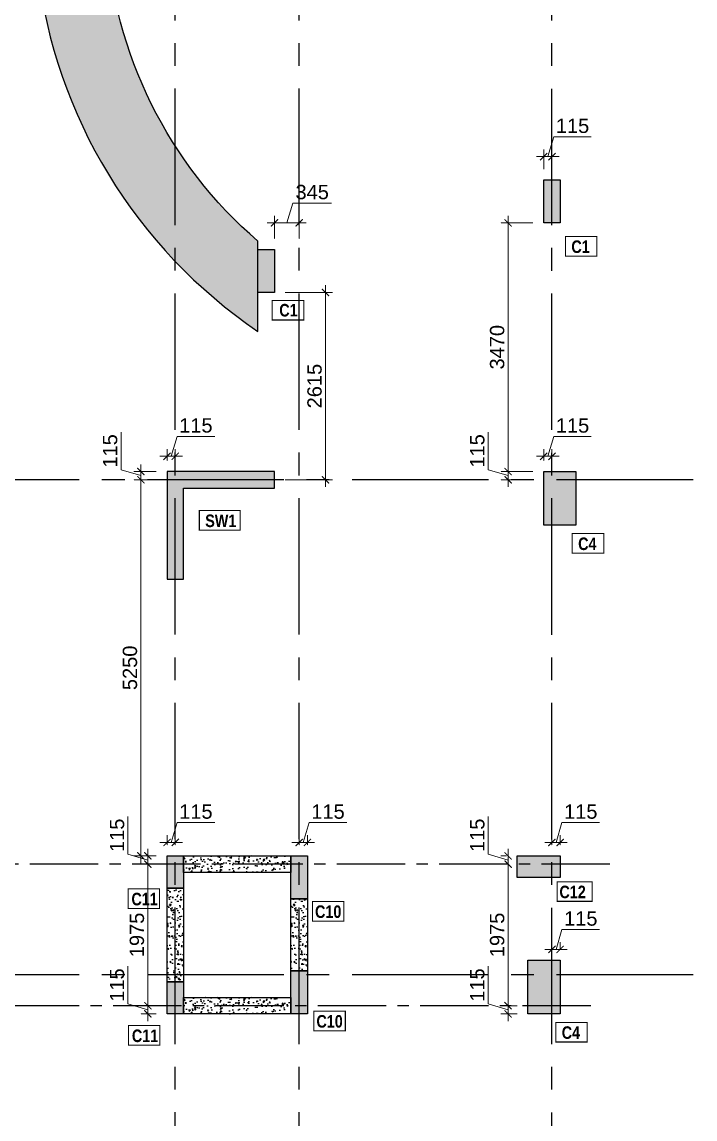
# Model space of a CAD drawing. Header units: millimetres. Extents: x 149548 to 2112824, y -1657616 to -1354760.
# Drawn here: x 1794561 to 1803961, y -1608136 to -1592823 of the extents above; entities that cross this region are included whole.
import ezdxf

# ---------------------------------------------------------------- set-up
doc = ezdxf.new("R2010")
doc.units = ezdxf.units.MM
doc.header["$MEASUREMENT"] = 0
doc.header["$PDMODE"] = 98
for name, pattern in [('ACAD_ISO02W100', [15, 12, -3]), ('CENTER2', [28.575000000000003, 19.05, -3.175, 3.175, -3.175]), ('HIDDEN', [0.375, 0.25, -0.125])]:
    doc.linetypes.add(name, pattern=pattern)
for name, color, linetype, lineweight in [('CENTER_LINE', 8, 'CENTER2', 25), ('GRID', 252, 'ACAD_ISO02W100', 9), ('s-dm', 171, 'Continuous', 15), ('TXT', 255, 'Continuous', 5)]:
    doc.layers.add(name, color=color, linetype=linetype, lineweight=lineweight)
for name, color, linetype in [('Gabion Wall', 7, 'Continuous'), ('Hatch', 8, 'Continuous'), ('STR.COLUMN', 1, 'Continuous')]:
    doc.layers.add(name, color=color, linetype=linetype)
doc.styles.add('G3-TEXT', font='ARIALNB.TTF', dxfattribs={"height": 3})
doc.styles.get("Standard").update_dxf_attribs({"font": 'arial.ttf'})
doc.dimstyles.new('Dim 1_100', dxfattribs={"dimscale": 100, "dimtxt": 2, "dimasz": 1, "dimexe": 1, "dimexo": 1.5, "dimgap": 0.5, "dimtad": 1, "dimdec": 0, "dimrnd": 5, "dimzin": 0, "dimdsep": 46, "dimtxsty": 'Standard', "dimblk": 'ARCHTICK', "dimcen": 0, "dimdle": 1, "dimclrd": 256, "dimclre": 256, "dimclrt": 256, "dimadec": 0, "dimazin": 0, "dimtfac": 0.8, "dimtdec": 0, "dimtmove": 1, "dimatfit": 0, "dimfxl": 1.5, "dimtolj": 1, "dimtzin": 0, "dimlwd": -1, "dimlwe": -1, "dimarcsym": 1})

# ---------------------------------------------------------------- blocks, each defined once
blk = doc.blocks.new('Through Column')
at = {"layer": 'STR.COLUMN', "transparency": 33554687}
h = blk.add_hatch(color=256, dxfattribs=at)
h.dxf.hatch_style = 1
h.paths.add_polyline_path([(1922702.541582066, -1496869.278590736), (1922702.541582066, -1498369.278590736), (1922932.541582066, -1498369.278590736), (1922932.541582066, -1497099.278590736), (1924202.541582066, -1497099.278590736), (1924202.541582066, -1496869.278590736)])
h = blk.add_hatch(color=256, dxfattribs=at)
h.dxf.hatch_style = 1
h.paths.add_polyline_path([(1927962.541582066, -1497619.278590736), (1928412.541582066, -1497619.278590736), (1928412.541582066, -1496869.278590736), (1927962.541582066, -1496869.278590736)])
h = blk.add_hatch(color=256, dxfattribs=at)
h.dxf.hatch_style = 1
h.paths.add_polyline_path([(1922702.541582066, -1502234.278590736), (1922702.541582066, -1502684.278590736), (1922932.541582066, -1502684.278590736), (1922932.541582066, -1502234.278590736)])
h = blk.add_hatch(color=256, dxfattribs=at)
h.dxf.hatch_style = 1
h.paths.add_polyline_path([(1924432.541582066, -1502834.278590736), (1924662.541582066, -1502834.278590736), (1924662.541582066, -1502234.278590736), (1924432.541582066, -1502234.278590736)])
h = blk.add_hatch(color=256, dxfattribs=at)
h.dxf.hatch_style = 1
h.paths.add_polyline_path([(1927592.541582066, -1502534.278590736), (1928192.541582066, -1502534.278590736), (1928192.541582066, -1502234.278590736), (1927592.541582066, -1502234.278590736)])
h = blk.add_hatch(color=256, dxfattribs=at)
h.dxf.hatch_style = 1
h.paths.add_polyline_path([(1927742.541582066, -1504439.278590736), (1928192.541582066, -1504439.278590736), (1928192.541582066, -1503689.278590736), (1927742.541582066, -1503689.278590736)])
h = blk.add_hatch(color=256, dxfattribs=at)
h.dxf.hatch_style = 1
h.paths.add_polyline_path([(1924432.541582066, -1504439.278590736), (1924662.541582066, -1504439.278590736), (1924662.541582066, -1503839.278590736), (1924432.541582066, -1503839.278590736)])
h = blk.add_hatch(color=256, dxfattribs=at)
h.dxf.hatch_style = 1
h.paths.add_polyline_path([(1922702.541582066, -1503989.278590736), (1922702.541582066, -1504439.278590736), (1922932.541582066, -1504439.278590736), (1922932.541582066, -1503989.278590736)])
at = {"layer": 'STR.COLUMN', "color": 5}
for points in [[(1922702.541582066, -1496869.278590736), (1922702.541582066, -1498369.278590736), (1922932.541582066, -1498369.278590736), (1922932.541582066, -1497099.278590736), (1924202.541582066, -1497099.278590736), (1924202.541582066, -1496869.278590736), (1922702.541582066, -1496869.278590736)], [(1927962.541582066, -1496869.278590736), (1928412.541582066, -1496869.278590736), (1928412.541582066, -1497619.278590736), (1927962.541582066, -1497619.278590736), (1927962.541582066, -1496869.278590736)], [(1922702.541582066, -1502234.278590736), (1922932.541582066, -1502234.278590736), (1922932.541582066, -1502684.278590736), (1922702.541582066, -1502684.278590736), (1922702.541582066, -1502234.278590736)], [(1924432.541582066, -1502234.278590736), (1924662.541582066, -1502234.278590736), (1924662.541582066, -1502834.278590736), (1924432.541582066, -1502834.278590736), (1924432.541582066, -1502234.278590736)], [(1927592.541582066, -1502234.278590736), (1928192.541582066, -1502234.278590736), (1928192.541582066, -1502534.278590736), (1927592.541582066, -1502534.278590736), (1927592.541582066, -1502234.278590736)], [(1927742.541582066, -1503689.278590736), (1928192.541582066, -1503689.278590736), (1928192.541582066, -1504439.278590736), (1927742.541582066, -1504439.278590736), (1927742.541582066, -1503689.278590736)], [(1924432.541582066, -1503839.278590736), (1924662.541582066, -1503839.278590736), (1924662.541582066, -1504439.278590736), (1924432.541582066, -1504439.278590736), (1924432.541582066, -1503839.278590736)], [(1922702.541582066, -1503989.278590736), (1922932.541582066, -1503989.278590736), (1922932.541582066, -1504439.278590736), (1922702.541582066, -1504439.278590736), (1922702.541582066, -1503989.278590736)]]:
    blk.add_lwpolyline(points, dxfattribs=at)
blk = doc.blocks.new('Upto 1st Floor lvl')
at = {"layer": 'STR.COLUMN'}
h = blk.add_hatch(color=3, dxfattribs=at)
h.dxf.hatch_style = 1
h.paths.add_polyline_path([(1927962.541582084, -1492798.903147519), (1928192.541582084, -1492798.903147519), (1928192.541582084, -1493398.903147519), (1927962.541582084, -1493398.903147519)])
h = blk.add_hatch(color=3, dxfattribs=at)
h.dxf.hatch_style = 1
h.paths.add_polyline_path([(1923972.541582102, -1493769.278590736), (1924202.541582102, -1493769.278590736), (1924202.541582102, -1494369.278590736), (1923972.541582102, -1494369.278590736)])
at = {"layer": 'STR.COLUMN', "color": 5}
for points in [[(1927962.541582084, -1492798.903147519), (1928192.541582084, -1492798.903147519), (1928192.541582084, -1493398.903147519), (1927962.541582084, -1493398.903147519), (1927962.541582084, -1492798.903147519)], [(1923972.541582102, -1493769.278590736), (1924202.541582102, -1493769.278590736), (1924202.541582102, -1494369.278590736), (1923972.541582102, -1494369.278590736)]]:
    blk.add_lwpolyline(points, close=True, dxfattribs=at)
blk = doc.blocks.new('FIRST FLOOR COLUMNS')
at = {"layer": 'CENTER_LINE', "ltscale": 100}
for p, q in [((115, -42280.80685015232), (115, 17638.35269865301)), ((1844.999999999069, -42280.80685015232), (1844.999999999069, 17638.35269865301)), ((5375.000000053085, -42282.18948876462), (5375.000000053085, 17638.35269865301)), ((90213.58022713289, -115), (-4699.232308062259, -115)), ((90213.58022713289, -7025), (-4699.232308062259, -7025))]:
    blk.add_line(p, q, dxfattribs=at)
at = {"layer": 'CENTER_LINE', "ltscale": 50}
for points in [[(6181.541023157537, -5480), (-3761.286194858141, -5480), (-4337.314117541071, -4858.01251131855), (-4759.715916931629, -4858.01251131855)], [(5917.26628944464, -7455), (-3761.286194858141, -7455), (-4337.314117541071, -8076.98748868145), (-4759.715916931629, -8076.98748868145)]]:
    blk.add_lwpolyline(points, dxfattribs=at)
blk = doc.blocks.new('_ArchTick')
at = {"color": 0, "linetype": 'ByBlock', "const_width": 0.15}
blk.add_lwpolyline([(-0.5, -0.5), (0.5, 0.5)], dxfattribs=at)
blk = doc.blocks.new('*D522')
at = {"layer": 'Defpoints', "color": 0}
for p in [(1796587.2230479, -1598885.213511317), (1796587.2230479, -1599098.539463899), (1796702.2230479, -1599098.539463899)]:
    blk.add_point(p, dxfattribs=at)
at = {"layer": 's-dm'}
for p, q in [((1796727.857489243, -1598608.098913773), (1796644.7230479, -1598885.213511317)), ((1797252.414105887, -1598608.098913773), (1796727.857489243, -1598608.098913773)), ((1796587.2230479, -1598885.213511317), (1796487.2230479, -1598885.213511317)), ((1796702.2230479, -1598885.213511317), (1796587.2230479, -1598885.213511317)), ((1796702.2230479, -1598885.213511317), (1796802.2230479, -1598885.213511317))]:
    blk.add_line(p, q, dxfattribs=at)
at = {"layer": 's-dm', "linetype": 'HIDDEN'}
for p, q in [((1796587.2230479, -1598948.539463899), (1796587.2230479, -1598785.213511317)), ((1796702.2230479, -1598948.539463899), (1796702.2230479, -1598785.213511317))]:
    blk.add_line(p, q, dxfattribs=at)
at = {"layer": 's-dm', "xscale": 100, "yscale": 100, "zscale": 100}
blk.add_blockref('_ArchTick', (1796587.2230479, -1598885.213511317), dxfattribs=at)
at = {"layer": 's-dm', "xscale": 100, "yscale": 100, "zscale": 100, "rotation": 180}
blk.add_blockref('_ArchTick', (1796702.2230479, -1598885.213511317), dxfattribs=at)
at = {"layer": 's-dm', "insert": (1796990.135797565, -1598455.984316228), "char_height": 200, "attachment_point": 5}
blk.add_mtext('\\A1;115', dxfattribs=at)
blk = doc.blocks.new('*D523')
at = {"layer": 'Defpoints', "color": 0}
for p in [(1801962.223047954, -1598886.251146926), (1801847.2230479, -1599098.539463899), (1801962.223047954, -1599098.539463899)]:
    blk.add_point(p, dxfattribs=at)
at = {"layer": 's-dm'}
for p, q in [((1801987.857489269, -1598609.136549381), (1801904.723047927, -1598886.251146926)), ((1802512.414105913, -1598609.136549381), (1801987.857489269, -1598609.136549381)), ((1801847.2230479, -1598886.251146926), (1801747.2230479, -1598886.251146926)), ((1801847.2230479, -1598886.251146926), (1801962.223047954, -1598886.251146926)), ((1801962.223047954, -1598886.251146926), (1802062.223047954, -1598886.251146926))]:
    blk.add_line(p, q, dxfattribs=at)
at = {"layer": 's-dm', "linetype": 'HIDDEN'}
for p, q in [((1801847.2230479, -1598948.539463899), (1801847.2230479, -1598786.251146926)), ((1801962.223047954, -1598948.539463899), (1801962.223047954, -1598786.251146926))]:
    blk.add_line(p, q, dxfattribs=at)
at = {"layer": 's-dm', "xscale": 100, "yscale": 100, "zscale": 100}
blk.add_blockref('_ArchTick', (1801847.2230479, -1598886.251146926), dxfattribs=at)
at = {"layer": 's-dm', "xscale": 100, "yscale": 100, "zscale": 100, "rotation": 180}
blk.add_blockref('_ArchTick', (1801962.223047954, -1598886.251146926), dxfattribs=at)
at = {"layer": 's-dm', "insert": (1802250.135797591, -1598457.021951837), "char_height": 200, "attachment_point": 5}
blk.add_mtext('\\A1;115', dxfattribs=at)
blk = doc.blocks.new('*D535')
at = {"layer": 'Defpoints', "color": 0}
for p in [(1796587.2230479, -1599098.539463899), (1796222.097167464, -1599213.539463899), (1796490.244491915, -1599213.539463899)]:
    blk.add_point(p, dxfattribs=at)
at = {"layer": 's-dm'}
for p, q in [((1795944.982569919, -1598548.348405913), (1795944.982569919, -1599072.905022557)), ((1795944.982569919, -1599072.905022557), (1796222.097167464, -1599156.039463899)), ((1796222.097167464, -1599098.539463899), (1796222.097167464, -1598998.539463899)), ((1796222.097167464, -1599098.539463899), (1796222.097167464, -1599213.539463899)), ((1796222.097167464, -1599213.539463899), (1796222.097167464, -1599313.539463899))]:
    blk.add_line(p, q, dxfattribs=at)
at = {"layer": 's-dm', "linetype": 'HIDDEN'}
for p, q in [((1796437.2230479, -1599098.539463899), (1796122.097167464, -1599098.539463899)), ((1796340.244491915, -1599213.539463899), (1796122.097167464, -1599213.539463899))]:
    blk.add_line(p, q, dxfattribs=at)
at = {"layer": 's-dm', "xscale": 100, "yscale": 100, "zscale": 100}
for p, rotation in [((1796222.097167464, -1599098.539463899), 270), ((1796222.097167464, -1599213.539463899), 90)]:
    blk.add_blockref('_ArchTick', p, dxfattribs=dict(at, rotation=rotation))
at = {"layer": 's-dm', "insert": (1795792.867972375, -1598810.626714235), "char_height": 200, "attachment_point": 5, "rotation": 90}
blk.add_mtext('\\A1;115', dxfattribs=at)
blk = doc.blocks.new('*D536')
at = {"layer": 'Defpoints', "color": 0}
for p in [(1796490.244491915, -1599213.539463899), (1796222.097167464, -1604463.539463899), (1796587.2230479, -1604463.539463899)]:
    blk.add_point(p, dxfattribs=at)
at = {"layer": 's-dm', "linetype": 'HIDDEN'}
for p, q in [((1796340.244491915, -1599213.539463899), (1796122.097167464, -1599213.539463899)), ((1796437.2230479, -1604463.539463899), (1796122.097167464, -1604463.539463899))]:
    blk.add_line(p, q, dxfattribs=at)
at = {"layer": 's-dm'}
blk.add_line((1796222.097167464, -1599113.539463899), (1796222.097167464, -1604563.539463899), dxfattribs=at)
at = {"layer": 's-dm', "xscale": 100, "yscale": 100, "zscale": 100}
for p, rotation in [((1796222.097167464, -1599213.539463899), 90), ((1796222.097167464, -1604463.539463899), 270)]:
    blk.add_blockref('_ArchTick', p, dxfattribs=dict(at, rotation=rotation))
at = {"layer": 's-dm', "insert": (1796069.982569919, -1601838.539463899), "char_height": 200, "attachment_point": 5, "rotation": 90}
blk.add_mtext('\\A1;5250', dxfattribs=at)
blk = doc.blocks.new('*D537')
at = {"layer": 'Defpoints', "color": 0}
for p in [(1796587.2230479, -1604463.539463899), (1796319.075723449, -1604578.539463899), (1796587.2230479, -1604578.539463899)]:
    blk.add_point(p, dxfattribs=at)
at = {"layer": 's-dm'}
for p, q in [((1796041.961125905, -1603913.348405913), (1796041.961125905, -1604437.905022557)), ((1796041.961125905, -1604437.905022557), (1796319.075723449, -1604521.039463899)), ((1796319.075723449, -1604463.539463899), (1796319.075723449, -1604363.539463899)), ((1796319.075723449, -1604463.539463899), (1796319.075723449, -1604578.539463899)), ((1796319.075723449, -1604578.539463899), (1796319.075723449, -1604678.539463899))]:
    blk.add_line(p, q, dxfattribs=at)
at = {"layer": 's-dm', "linetype": 'HIDDEN'}
for p, q in [((1796437.2230479, -1604463.539463899), (1796219.075723449, -1604463.539463899)), ((1796437.2230479, -1604578.539463899), (1796219.075723449, -1604578.539463899))]:
    blk.add_line(p, q, dxfattribs=at)
at = {"layer": 's-dm', "xscale": 100, "yscale": 100, "zscale": 100}
for p, rotation in [((1796319.075723449, -1604463.539463899), 270), ((1796319.075723449, -1604578.539463899), 90)]:
    blk.add_blockref('_ArchTick', p, dxfattribs=dict(at, rotation=rotation))
at = {"layer": 's-dm', "insert": (1795889.84652836, -1604175.626714235), "char_height": 200, "attachment_point": 5, "rotation": 90}
blk.add_mtext('\\A1;115', dxfattribs=at)
blk = doc.blocks.new('*D538')
at = {"layer": 'Defpoints', "color": 0}
for p in [(1796587.2230479, -1604578.539463899), (1796319.075723449, -1606553.539463899), (1796587.2230479, -1606553.539463899)]:
    blk.add_point(p, dxfattribs=at)
at = {"layer": 's-dm', "linetype": 'HIDDEN'}
for p, q in [((1796437.2230479, -1604578.539463899), (1796219.075723449, -1604578.539463899)), ((1796437.2230479, -1606553.539463899), (1796219.075723449, -1606553.539463899))]:
    blk.add_line(p, q, dxfattribs=at)
at = {"layer": 's-dm'}
blk.add_line((1796319.075723449, -1604478.539463899), (1796319.075723449, -1606653.539463899), dxfattribs=at)
at = {"layer": 's-dm', "xscale": 100, "yscale": 100, "zscale": 100}
for p, rotation in [((1796319.075723449, -1604578.539463899), 90), ((1796319.075723449, -1606553.539463899), 270)]:
    blk.add_blockref('_ArchTick', p, dxfattribs=dict(at, rotation=rotation))
at = {"layer": 's-dm', "insert": (1796166.961125905, -1605566.039463899), "char_height": 200, "attachment_point": 5, "rotation": 90}
blk.add_mtext('\\A1;1975', dxfattribs=at)
blk = doc.blocks.new('*D539')
at = {"layer": 'Defpoints', "color": 0}
for p in [(1796587.2230479, -1606553.539463899), (1796319.075723449, -1606668.539463899), (1796587.2230479, -1606668.539463899)]:
    blk.add_point(p, dxfattribs=at)
at = {"layer": 's-dm'}
for p, q in [((1796041.961125905, -1606003.348405913), (1796041.961125905, -1606527.905022557)), ((1796319.075723449, -1606553.539463899), (1796319.075723449, -1606453.539463899)), ((1796041.961125905, -1606527.905022557), (1796319.075723449, -1606611.039463899)), ((1796319.075723449, -1606553.539463899), (1796319.075723449, -1606668.539463899)), ((1796319.075723449, -1606668.539463899), (1796319.075723449, -1606768.539463899))]:
    blk.add_line(p, q, dxfattribs=at)
at = {"layer": 's-dm', "linetype": 'HIDDEN'}
for p, q in [((1796437.2230479, -1606553.539463899), (1796219.075723449, -1606553.539463899)), ((1796437.2230479, -1606668.539463899), (1796219.075723449, -1606668.539463899))]:
    blk.add_line(p, q, dxfattribs=at)
at = {"layer": 's-dm', "xscale": 100, "yscale": 100, "zscale": 100}
for p, rotation in [((1796319.075723449, -1606553.539463899), 270), ((1796319.075723449, -1606668.539463899), 90)]:
    blk.add_blockref('_ArchTick', p, dxfattribs=dict(at, rotation=rotation))
at = {"layer": 's-dm', "insert": (1795889.84652836, -1606265.626714235), "char_height": 200, "attachment_point": 5, "rotation": 90}
blk.add_mtext('\\A1;115', dxfattribs=at)
blk = doc.blocks.new('*D540')
at = {"layer": 'Defpoints', "color": 0}
for p in [(1796702.2230479, -1604275.182850193), (1796587.2230479, -1604463.539463899), (1796702.2230479, -1604463.539463899)]:
    blk.add_point(p, dxfattribs=at)
at = {"layer": 's-dm'}
for p, q in [((1796727.857489243, -1603998.068252649), (1796644.7230479, -1604275.182850193)), ((1797252.414105887, -1603998.068252649), (1796727.857489243, -1603998.068252649)), ((1796587.2230479, -1604275.182850193), (1796487.2230479, -1604275.182850193)), ((1796587.2230479, -1604275.182850193), (1796702.2230479, -1604275.182850193)), ((1796702.2230479, -1604275.182850193), (1796802.2230479, -1604275.182850193))]:
    blk.add_line(p, q, dxfattribs=at)
at = {"layer": 's-dm', "linetype": 'HIDDEN'}
for p, q in [((1796587.2230479, -1604313.539463899), (1796587.2230479, -1604175.182850193)), ((1796702.2230479, -1604313.539463899), (1796702.2230479, -1604175.182850193))]:
    blk.add_line(p, q, dxfattribs=at)
at = {"layer": 's-dm', "xscale": 100, "yscale": 100, "zscale": 100}
blk.add_blockref('_ArchTick', (1796587.2230479, -1604275.182850193), dxfattribs=at)
at = {"layer": 's-dm', "xscale": 100, "yscale": 100, "zscale": 100, "rotation": 180}
blk.add_blockref('_ArchTick', (1796702.2230479, -1604275.182850193), dxfattribs=at)
at = {"layer": 's-dm', "insert": (1796990.135797565, -1603845.953655105), "char_height": 200, "attachment_point": 5}
blk.add_mtext('\\A1;115', dxfattribs=at)
blk = doc.blocks.new('*D541')
at = {"layer": 'Defpoints', "color": 0}
for p in [(1798547.2230479, -1604275.182850193), (1798432.2230479, -1604463.539463899), (1798547.2230479, -1604463.539463899)]:
    blk.add_point(p, dxfattribs=at)
at = {"layer": 's-dm'}
for p, q in [((1798572.857489243, -1603998.068252649), (1798489.7230479, -1604275.182850193)), ((1799097.414105887, -1603998.068252649), (1798572.857489243, -1603998.068252649)), ((1798432.2230479, -1604275.182850193), (1798332.2230479, -1604275.182850193)), ((1798432.2230479, -1604275.182850193), (1798547.2230479, -1604275.182850193)), ((1798547.2230479, -1604275.182850193), (1798647.2230479, -1604275.182850193))]:
    blk.add_line(p, q, dxfattribs=at)
at = {"layer": 's-dm', "linetype": 'HIDDEN'}
for p, q in [((1798432.2230479, -1604313.539463899), (1798432.2230479, -1604175.182850193)), ((1798547.2230479, -1604313.539463899), (1798547.2230479, -1604175.182850193))]:
    blk.add_line(p, q, dxfattribs=at)
at = {"layer": 's-dm', "xscale": 100, "yscale": 100, "zscale": 100}
blk.add_blockref('_ArchTick', (1798432.2230479, -1604275.182850193), dxfattribs=at)
at = {"layer": 's-dm', "xscale": 100, "yscale": 100, "zscale": 100, "rotation": 180}
blk.add_blockref('_ArchTick', (1798547.2230479, -1604275.182850193), dxfattribs=at)
at = {"layer": 's-dm', "insert": (1798835.135797565, -1603845.953655105), "char_height": 200, "attachment_point": 5}
blk.add_mtext('\\A1;115', dxfattribs=at)
blk = doc.blocks.new('*D542')
at = {"layer": 'Defpoints', "color": 0}
for p in [(1802077.2230479, -1604275.182850193), (1801962.223047954, -1604463.539463899), (1802077.2230479, -1604463.539463899)]:
    blk.add_point(p, dxfattribs=at)
at = {"layer": 's-dm'}
for p, q in [((1802102.857489269, -1603998.068252649), (1802019.723047927, -1604275.182850193)), ((1802627.414105913, -1603998.068252649), (1802102.857489269, -1603998.068252649)), ((1801962.223047954, -1604275.182850193), (1801862.223047954, -1604275.182850193)), ((1801962.223047954, -1604275.182850193), (1802077.2230479, -1604275.182850193)), ((1802077.2230479, -1604275.182850193), (1802177.2230479, -1604275.182850193))]:
    blk.add_line(p, q, dxfattribs=at)
at = {"layer": 's-dm', "linetype": 'HIDDEN'}
for p, q in [((1801962.223047954, -1604313.539463899), (1801962.223047954, -1604175.182850193)), ((1802077.2230479, -1604313.539463899), (1802077.2230479, -1604175.182850193))]:
    blk.add_line(p, q, dxfattribs=at)
at = {"layer": 's-dm', "xscale": 100, "yscale": 100, "zscale": 100}
blk.add_blockref('_ArchTick', (1801962.223047954, -1604275.182850193), dxfattribs=at)
at = {"layer": 's-dm', "xscale": 100, "yscale": 100, "zscale": 100, "rotation": 180}
blk.add_blockref('_ArchTick', (1802077.2230479, -1604275.182850193), dxfattribs=at)
at = {"layer": 's-dm', "insert": (1802365.135797591, -1603845.953655105), "char_height": 200, "attachment_point": 5}
blk.add_mtext('\\A1;115', dxfattribs=at)
blk = doc.blocks.new('*D548')
at = {"layer": 'Defpoints', "color": 0}
for p in [(1801847.2230479, -1599098.539463899), (1801350.01606669, -1599213.539463899), (1801847.2230479, -1599213.539463899)]:
    blk.add_point(p, dxfattribs=at)
at = {"layer": 's-dm'}
for p, q in [((1801072.901469145, -1598548.348405913), (1801072.901469145, -1599072.905022557)), ((1801072.901469145, -1599072.905022557), (1801350.01606669, -1599156.039463899)), ((1801350.01606669, -1599098.539463899), (1801350.01606669, -1598998.539463899)), ((1801350.01606669, -1599098.539463899), (1801350.01606669, -1599213.539463899)), ((1801350.01606669, -1599213.539463899), (1801350.01606669, -1599313.539463899))]:
    blk.add_line(p, q, dxfattribs=at)
at = {"layer": 's-dm', "linetype": 'HIDDEN'}
for p, q in [((1801697.2230479, -1599098.539463899), (1801250.01606669, -1599098.539463899)), ((1801697.2230479, -1599213.539463899), (1801250.01606669, -1599213.539463899))]:
    blk.add_line(p, q, dxfattribs=at)
at = {"layer": 's-dm', "xscale": 100, "yscale": 100, "zscale": 100}
for p, rotation in [((1801350.01606669, -1599098.539463899), 270), ((1801350.01606669, -1599213.539463899), 90)]:
    blk.add_blockref('_ArchTick', p, dxfattribs=dict(at, rotation=rotation))
at = {"layer": 's-dm', "insert": (1800920.786871601, -1598810.626714235), "char_height": 200, "attachment_point": 5, "rotation": 90}
blk.add_mtext('\\A1;115', dxfattribs=at)
blk = doc.blocks.new('*D549')
at = {"layer": 'Defpoints', "color": 0}
for p in [(1801477.2230479, -1604463.539463899), (1801350.01606669, -1604578.539463899), (1801477.2230479, -1604578.539463899)]:
    blk.add_point(p, dxfattribs=at)
at = {"layer": 's-dm'}
for p, q in [((1801072.901469145, -1603913.348405913), (1801072.901469145, -1604437.905022557)), ((1801072.901469145, -1604437.905022557), (1801350.01606669, -1604521.039463899)), ((1801350.01606669, -1604463.539463899), (1801350.01606669, -1604363.539463899)), ((1801350.01606669, -1604463.539463899), (1801350.01606669, -1604578.539463899)), ((1801350.01606669, -1604578.539463899), (1801350.01606669, -1604678.539463899))]:
    blk.add_line(p, q, dxfattribs=at)
at = {"layer": 's-dm', "linetype": 'HIDDEN'}
for p, q in [((1801327.2230479, -1604463.539463899), (1801250.01606669, -1604463.539463899)), ((1801327.2230479, -1604578.539463899), (1801250.01606669, -1604578.539463899))]:
    blk.add_line(p, q, dxfattribs=at)
at = {"layer": 's-dm', "xscale": 100, "yscale": 100, "zscale": 100}
for p, rotation in [((1801350.01606669, -1604463.539463899), 270), ((1801350.01606669, -1604578.539463899), 90)]:
    blk.add_blockref('_ArchTick', p, dxfattribs=dict(at, rotation=rotation))
at = {"layer": 's-dm', "insert": (1800920.786871601, -1604175.626714235), "char_height": 200, "attachment_point": 5, "rotation": 90}
blk.add_mtext('\\A1;115', dxfattribs=at)
blk = doc.blocks.new('*D550')
at = {"layer": 'Defpoints', "color": 0}
for p in [(1801477.2230479, -1604578.539463899), (1801350.01606669, -1606553.539463899), (1801627.2230479, -1606553.539463899)]:
    blk.add_point(p, dxfattribs=at)
at = {"layer": 's-dm', "linetype": 'HIDDEN'}
for p, q in [((1801327.2230479, -1604578.539463899), (1801250.01606669, -1604578.539463899)), ((1801477.2230479, -1606553.539463899), (1801250.01606669, -1606553.539463899))]:
    blk.add_line(p, q, dxfattribs=at)
at = {"layer": 's-dm'}
blk.add_line((1801350.01606669, -1604478.539463899), (1801350.01606669, -1606653.539463899), dxfattribs=at)
at = {"layer": 's-dm', "xscale": 100, "yscale": 100, "zscale": 100}
for p, rotation in [((1801350.01606669, -1604578.539463899), 90), ((1801350.01606669, -1606553.539463899), 270)]:
    blk.add_blockref('_ArchTick', p, dxfattribs=dict(at, rotation=rotation))
at = {"layer": 's-dm', "insert": (1801197.901469145, -1605566.039463899), "char_height": 200, "attachment_point": 5, "rotation": 90}
blk.add_mtext('\\A1;1975', dxfattribs=at)
blk = doc.blocks.new('*D551')
at = {"layer": 'Defpoints', "color": 0}
for p in [(1801627.2230479, -1606553.539463899), (1801350.01606669, -1606668.539463899), (1801627.2230479, -1606668.539463899)]:
    blk.add_point(p, dxfattribs=at)
at = {"layer": 's-dm'}
for p, q in [((1801072.901469145, -1606003.348405913), (1801072.901469145, -1606527.905022557)), ((1801350.01606669, -1606553.539463899), (1801350.01606669, -1606453.539463899)), ((1801072.901469145, -1606527.905022557), (1801350.01606669, -1606611.039463899)), ((1801350.01606669, -1606553.539463899), (1801350.01606669, -1606668.539463899)), ((1801350.01606669, -1606668.539463899), (1801350.01606669, -1606768.539463899))]:
    blk.add_line(p, q, dxfattribs=at)
at = {"layer": 's-dm', "linetype": 'HIDDEN'}
for p, q in [((1801477.2230479, -1606553.539463899), (1801250.01606669, -1606553.539463899)), ((1801477.2230479, -1606668.539463899), (1801250.01606669, -1606668.539463899))]:
    blk.add_line(p, q, dxfattribs=at)
at = {"layer": 's-dm', "xscale": 100, "yscale": 100, "zscale": 100}
for p, rotation in [((1801350.01606669, -1606553.539463899), 270), ((1801350.01606669, -1606668.539463899), 90)]:
    blk.add_blockref('_ArchTick', p, dxfattribs=dict(at, rotation=rotation))
at = {"layer": 's-dm', "insert": (1800920.786871601, -1606265.626714235), "char_height": 200, "attachment_point": 5, "rotation": 90}
blk.add_mtext('\\A1;115', dxfattribs=at)
blk = doc.blocks.new('*D554')
at = {"layer": 'Defpoints', "color": 0}
for p in [(1802077.2230479, -1605767.547321063), (1801962.223047954, -1605918.539463899), (1802077.2230479, -1605918.539463899)]:
    blk.add_point(p, dxfattribs=at)
at = {"layer": 's-dm'}
for p, q in [((1802102.857489269, -1605490.432723518), (1802019.723047927, -1605767.547321063)), ((1802627.414105913, -1605490.432723518), (1802102.857489269, -1605490.432723518)), ((1801962.223047954, -1605767.547321063), (1801862.223047954, -1605767.547321063)), ((1801962.223047954, -1605767.547321063), (1802077.2230479, -1605767.547321063)), ((1802077.2230479, -1605767.547321063), (1802177.2230479, -1605767.547321063))]:
    blk.add_line(p, q, dxfattribs=at)
at = {"layer": 's-dm', "linetype": 'HIDDEN'}
for p, q in [((1801962.223047954, -1605768.539463899), (1801962.223047954, -1605667.547321063)), ((1802077.2230479, -1605768.539463899), (1802077.2230479, -1605667.547321063))]:
    blk.add_line(p, q, dxfattribs=at)
at = {"layer": 's-dm', "xscale": 100, "yscale": 100, "zscale": 100}
blk.add_blockref('_ArchTick', (1801962.223047954, -1605767.547321063), dxfattribs=at)
at = {"layer": 's-dm', "xscale": 100, "yscale": 100, "zscale": 100, "rotation": 180}
blk.add_blockref('_ArchTick', (1802077.2230479, -1605767.547321063), dxfattribs=at)
at = {"layer": 's-dm', "insert": (1802365.135797591, -1605338.318125974), "char_height": 200, "attachment_point": 5}
blk.add_mtext('\\A1;115', dxfattribs=at)
blk = doc.blocks.new('*D626')
at = {"layer": 'Defpoints', "color": 0}
for p in [(1801350.01606669, -1595628.164020682), (1801847.223047918, -1595628.164020682), (1801847.2230479, -1599098.539463899)]:
    blk.add_point(p, dxfattribs=at)
at = {"layer": 's-dm'}
blk.add_line((1801350.01606669, -1599198.539463899), (1801350.01606669, -1595528.164020682), dxfattribs=at)
at = {"layer": 's-dm', "linetype": 'HIDDEN'}
for p, q in [((1801697.223047918, -1595628.164020682), (1801250.01606669, -1595628.164020682)), ((1801697.2230479, -1599098.539463899), (1801250.01606669, -1599098.539463899))]:
    blk.add_line(p, q, dxfattribs=at)
at = {"layer": 's-dm', "xscale": 100, "yscale": 100, "zscale": 100}
for p, rotation in [((1801350.01606669, -1595628.164020682), 90), ((1801350.01606669, -1599098.539463899), 270)]:
    blk.add_blockref('_ArchTick', p, dxfattribs=dict(at, rotation=rotation))
at = {"layer": 's-dm', "insert": (1801197.833256321, -1597363.351742291), "char_height": 200, "attachment_point": 5, "rotation": 90}
blk.add_mtext('\\A1;3470', dxfattribs=at)
blk = doc.blocks.new('*D627')
at = {"layer": 'Defpoints', "color": 0}
for p in [(1801962.223047918, -1594703.578279748), (1801847.223047918, -1595028.164020682), (1801962.223047918, -1595028.164020682)]:
    blk.add_point(p, dxfattribs=at)
at = {"layer": 's-dm'}
for p, q in [((1801987.85748926, -1594426.463682204), (1801904.723047918, -1594703.578279748)), ((1802512.414105904, -1594426.463682204), (1801987.85748926, -1594426.463682204)), ((1801847.223047918, -1594703.578279748), (1801747.223047918, -1594703.578279748)), ((1801847.223047918, -1594703.578279748), (1801962.223047918, -1594703.578279748)), ((1801962.223047918, -1594703.578279748), (1802062.223047918, -1594703.578279748))]:
    blk.add_line(p, q, dxfattribs=at)
at = {"layer": 's-dm', "linetype": 'HIDDEN'}
for p, q in [((1801847.223047918, -1594878.164020682), (1801847.223047918, -1594603.578279748)), ((1801962.223047918, -1594878.164020682), (1801962.223047918, -1594603.578279748))]:
    blk.add_line(p, q, dxfattribs=at)
at = {"layer": 's-dm', "xscale": 100, "yscale": 100, "zscale": 100}
blk.add_blockref('_ArchTick', (1801847.223047918, -1594703.578279748), dxfattribs=at)
at = {"layer": 's-dm', "xscale": 100, "yscale": 100, "zscale": 100, "rotation": 180}
blk.add_blockref('_ArchTick', (1801962.223047918, -1594703.578279748), dxfattribs=at)
at = {"layer": 's-dm', "insert": (1802250.135797582, -1594274.349084659), "char_height": 200, "attachment_point": 5}
blk.add_mtext('\\A1;115', dxfattribs=at)
blk = doc.blocks.new('*D630')
at = {"layer": 'Defpoints', "color": 0}
for p in [(1798432.2230479, -1595628.164020682), (1798087.223047937, -1595998.539463899), (1798432.2230479, -1595998.539463899)]:
    blk.add_point(p, dxfattribs=at)
at = {"layer": 's-dm'}
for p, q in [((1798342.877953123, -1595350.981210314), (1798259.723047918, -1595628.164020682)), ((1798886.124883546, -1595350.981210314), (1798342.877953123, -1595350.981210314)), ((1798087.223047937, -1595628.164020682), (1797987.223047937, -1595628.164020682)), ((1798087.223047937, -1595628.164020682), (1798432.2230479, -1595628.164020682)), ((1798432.2230479, -1595628.164020682), (1798532.2230479, -1595628.164020682))]:
    blk.add_line(p, q, dxfattribs=at)
at = {"layer": 's-dm', "linetype": 'HIDDEN'}
for p, q in [((1798087.223047937, -1595848.539463899), (1798087.223047937, -1595528.164020682)), ((1798432.2230479, -1595848.539463899), (1798432.2230479, -1595528.164020682))]:
    blk.add_line(p, q, dxfattribs=at)
at = {"layer": 's-dm', "xscale": 100, "yscale": 100, "zscale": 100}
blk.add_blockref('_ArchTick', (1798087.223047937, -1595628.164020682), dxfattribs=at)
at = {"layer": 's-dm', "xscale": 100, "yscale": 100, "zscale": 100, "rotation": 180}
blk.add_blockref('_ArchTick', (1798432.2230479, -1595628.164020682), dxfattribs=at)
at = {"layer": 's-dm', "insert": (1798614.501418334, -1595198.798399946), "char_height": 200, "attachment_point": 5}
blk.add_mtext('\\A1;345', dxfattribs=at)
blk = doc.blocks.new('*D631')
at = {"layer": 'Defpoints', "color": 0}
for p in [(1798087.223047937, -1596598.539463899), (1798087.2230479, -1599213.539463899), (1798799.937174484, -1599213.539463899)]:
    blk.add_point(p, dxfattribs=at)
at = {"layer": 's-dm'}
blk.add_line((1798799.937174484, -1596498.539463899), (1798799.937174484, -1599313.539463899), dxfattribs=at)
at = {"layer": 's-dm', "linetype": 'HIDDEN'}
for p, q in [((1798237.223047937, -1596598.539463899), (1798899.937174484, -1596598.539463899)), ((1798237.2230479, -1599213.539463899), (1798899.937174484, -1599213.539463899))]:
    blk.add_line(p, q, dxfattribs=at)
at = {"layer": 's-dm', "xscale": 100, "yscale": 100, "zscale": 100}
for p, rotation in [((1798799.937174484, -1596598.539463899), 90), ((1798799.937174484, -1599213.539463899), 270)]:
    blk.add_blockref('_ArchTick', p, dxfattribs=dict(at, rotation=rotation))
at = {"layer": 's-dm', "insert": (1798647.82257694, -1597906.039463899), "char_height": 200, "attachment_point": 5, "rotation": 90}
blk.add_mtext('\\A1;2615', dxfattribs=at)

msp = doc.modelspace()

# ---------------------------------------------------------------- hatches: boundary and pattern name
at = {"layer": 'Gabion Wall'}
h = msp.add_hatch(dxfattribs=at)
h.set_pattern_fill('ANSI36', color=8, scale=1000)
h.set_pattern_definition([(45, (-126115.3185341656, -199349.732739276), (66.29126073623883, 243.0679560328757), [312.5000000000003, -62.50000000000007, 0, -62.50000000000007])])
edge = h.paths.add_edge_path()
edge.add_arc((1801847.223047954, -1591248.539463901), 6116.978292164549, 137.5960620771633, 229.2860594930685, ccw=False)
edge.add_arc((1801847.223047955, -1591248.539463901), 6116.978292165074, 90.00000000000438, 137.5960620771678, ccw=False)
edge.add_line((1801847.223047954, -1585131.561171736), (1811297.2230479, -1585131.561171736))
edge.add_arc((1811298.765736201, -1591243.947926767), 6112.38694970827, 15.669600682847317, 90.01446072220352, ccw=False)
edge.add_arc((1821289.48224898, -1588392.639705455), 4277.392892624552, 196.2985217793638, 270.0000000000031)
edge.add_arc((1821786.78311366, -1666318.989141658), 73650.63549018366, 89.87129754002348, 90.38687320235852, ccw=False)
edge.add_line((1821952.2230479, -1592668.539463899), (1821952.2230479, -1591668.539463899))
edge.add_arc((1821757.448276104, -1323873.646719725), 267794.9635767544, 269.87502258162203, 270.0416728276529, ccw=False)
edge.add_arc((1821289.48224898, -1588392.639705454), 3277.392892625012, 196.9006126921874, 267.9687474159747, ccw=False)
edge.add_arc((1811298.330033127, -1591245.254062993), 7113.692977388166, 15.489834590217, 90.00891598525823)
edge.add_line((1811297.2230479, -1584131.561171736), (1801847.223047954, -1584131.561171736))
edge.add_arc((1801847.223047956, -1591248.539463904), 7116.978292167383, 90.00000000001124, 137.6234041501923)
edge.add_arc((1801847.223047954, -1591248.539463901), 7116.978292164869, 137.6234041501999, 235.9005401058864)
edge.add_line((1797857.223047901, -1597141.864502512), (1797857.223047901, -1595885.06008031))
at = {"layer": 'Hatch'}
h = msp.add_hatch(dxfattribs=at)
h.set_pattern_fill('AR-CONC', color=256, scale=25, angle=180)
h.set_pattern_definition([(230, (-187540.3185341656, -106121.260873162), (-179.3150456501884, 15.68803374564881), [18.75, -206.25]), (175, (-187540.3185341656, -106121.260873162), (34.68783340325, -188.048033425003), [15, -165]), (280.4514444600001, (-187555.2614544156, -106119.953537162), (-144.6272116817779, -172.3599977421574), [15.93504799999999, -175.2855279999998]), (226.1841999999999, (-187540.3185341656, -106171.260873162), (-266.810332667893, 41.37982019826918), [28.125, -309.3749999999999]), (276.63563549, (-187562.5527204156, -106167.812546412), (-233.6654864185572, -243.5296501936374), [23.9025855, -262.92844]), (171.1841639899999, (-187540.3185341656, -106171.260873162), (-233.6654862636935, -243.5296500674972), [22.5, -247.50000025]), (201, (-187565.3185341656, -106158.760873162), (-149.2267630296154, 100.6547226663347), [18.75, -206.2499999999999]), (145.9999999999999, (-187565.3185341656, -106158.760873162), (-60.82883298039563, -181.2875112617132), [15, -165]), (251.45144474, (-187577.7540976656, -106150.372979662), (-210.0555941824928, -80.63278820158848), [15.93504749999999, -175.2855279999998]), (217.5, (-187540.3185341656, -106121.260873162), (-3.039963829322645, -83.22346345782788), [0, -163, 0, -167.5, 0, -165.625]), (187.4999999999998, (-187540.3185341656, -106121.260873162), (-65.76738436053718, -98.60292797059009), [0, -95.49999999999999, 0, -159.25, 0, -63.12499999999999]), (147.5, (-187484.5685341656, -106121.260873162), (-133.4556090431022, 5.638717933594983), [0, -62.5, 0, -195, 0, -258.75]), (137.5, (-187459.5685341656, -106121.260873162), (-145.7965423355966, -25.02624558307938), [0, -81.25, 0, -129.5, 0, -183.75])])
h.paths.add_polyline_path([(1796817.223047894, -1604463.539463899), (1798317.2230479, -1604463.539463899), (1798317.2230479, -1604693.539463897), (1796817.223047894, -1604693.539463897)])
h = msp.add_hatch(dxfattribs=at)
h.set_pattern_fill('AR-CONC', color=256, scale=25, angle=89.99999999999999)
h.set_pattern_definition([(140, (3295159.501638636, 379294.00211816), (15.68803374564884, 179.3150456501884), [18.75, -206.25]), (84.99999999999997, (3295159.501638636, 379294.00211816), (-188.048033425003, -34.68783340324997), [15, -165]), (190.4514444599999, (3295160.808974636, 379308.94503841), (-172.3599977421574, 144.627211681778), [15.93504799999998, -175.2855279999997]), (136.1841999999999, (3295109.501638636, 379294.00211816), (41.37982019826923, 266.810332667893), [28.125, -309.3749999999999]), (186.6356354899999, (3295112.949965386, 379316.23630441), (-243.5296501936373, 233.6654864185572), [23.90258549999999, -262.9284399999999]), (81.1841639899999, (3295109.501638636, 379294.00211816), (-243.5296500674971, 233.6654862636935), [22.5, -247.50000025]), (110.9999999999999, (3295122.001638636, 379319.00211816), (100.6547226663348, 149.2267630296154), [18.74999999999999, -206.2499999999999]), (55.99999999999994, (3295122.001638636, 379319.00211816), (-181.2875112617132, 60.82883298039567), [14.99999999999999, -164.9999999999999]), (161.45144474, (3295130.389532136, 379331.4376816601), (-80.63278820158844, 210.0555941824928), [15.93504749999999, -175.2855279999998]), (127.5, (3295159.501638636, 379294.00211816), (-83.22346345782788, 3.03996382932266), [0, -163, 0, -167.5, 0, -165.625]), (97.49999999999977, (3295159.501638636, 379294.00211816), (-98.60292797059007, 65.76738436053719), [0, -95.49999999999997, 0, -159.2499999999999, 0, -63.12499999999999]), (57.49999999999998, (3295159.501638636, 379238.25211816), (5.638717933595008, 133.4556090431022), [0, -62.49999999999997, 0, -194.9999999999999, 0, -258.7499999999998]), (47.49999999999999, (3295159.501638636, 379213.25211816), (-25.02624558307935, 145.7965423355966), [0, -81.25, 0, -129.5, 0, -183.75])])
h.paths.add_polyline_path([(1796817.223047899, -1604913.539463899), (1796817.223047899, -1606218.539463899), (1796587.223047901, -1606218.539463899), (1796587.223047901, -1604913.539463899)])
h = msp.add_hatch(dxfattribs=at)
h.set_pattern_fill('AR-CONC', color=256, scale=25, angle=89.99999999999999)
h.set_pattern_definition([(140, (3296889.501638636, 379294.00211816), (15.68803374564884, 179.3150456501884), [18.75, -206.25]), (84.99999999999997, (3296889.501638636, 379294.00211816), (-188.048033425003, -34.68783340324997), [15, -165]), (190.4514444599999, (3296890.808974636, 379308.94503841), (-172.3599977421574, 144.627211681778), [15.93504799999998, -175.2855279999997]), (136.1841999999999, (3296839.501638636, 379294.00211816), (41.37982019826923, 266.810332667893), [28.125, -309.3749999999999]), (186.6356354899999, (3296842.949965386, 379316.23630441), (-243.5296501936373, 233.6654864185572), [23.90258549999999, -262.9284399999999]), (81.1841639899999, (3296839.501638636, 379294.00211816), (-243.5296500674971, 233.6654862636935), [22.5, -247.50000025]), (110.9999999999999, (3296852.001638636, 379319.00211816), (100.6547226663348, 149.2267630296154), [18.74999999999999, -206.2499999999999]), (55.99999999999994, (3296852.001638636, 379319.00211816), (-181.2875112617132, 60.82883298039567), [14.99999999999999, -164.9999999999999]), (161.45144474, (3296860.389532136, 379331.4376816601), (-80.63278820158844, 210.0555941824928), [15.93504749999999, -175.2855279999998]), (127.5, (3296889.501638636, 379294.00211816), (-83.22346345782788, 3.03996382932266), [0, -163, 0, -167.5, 0, -165.625]), (97.49999999999977, (3296889.501638636, 379294.00211816), (-98.60292797059007, 65.76738436053719), [0, -95.49999999999997, 0, -159.2499999999999, 0, -63.12499999999999]), (57.49999999999998, (3296889.501638636, 379238.25211816), (5.638717933595008, 133.4556090431022), [0, -62.49999999999998, 0, -194.9999999999999, 0, -258.7499999999998]), (47.49999999999999, (3296889.501638636, 379213.25211816), (-25.02624558307935, 145.7965423355966), [0, -81.25, 0, -129.5, 0, -183.75])])
h.paths.add_polyline_path([(1798547.223047898, -1605063.539463899), (1798547.223047899, -1606068.539463899), (1798317.223047901, -1606068.539463899), (1798317.2230479, -1605063.539463899)])
h = msp.add_hatch(dxfattribs=at)
h.set_pattern_fill('AR-CONC', color=256, scale=25, angle=180)
h.set_pattern_definition([(230, (-187540.3185341656, -108096.260873162), (-179.3150456501884, 15.68803374564881), [18.75, -206.25]), (175, (-187540.3185341656, -108096.260873162), (34.68783340325, -188.048033425003), [15, -165]), (280.4514444600001, (-187555.2614544156, -108094.953537162), (-144.6272116817779, -172.3599977421574), [15.93504799999999, -175.2855279999998]), (226.1841999999999, (-187540.3185341656, -108146.260873162), (-266.810332667893, 41.37982019826918), [28.125, -309.3749999999999]), (276.63563549, (-187562.5527204156, -108142.812546412), (-233.6654864185572, -243.5296501936374), [23.9025855, -262.92844]), (171.1841639899999, (-187540.3185341656, -108146.260873162), (-233.6654862636935, -243.5296500674972), [22.5, -247.50000025]), (201, (-187565.3185341656, -108133.760873162), (-149.2267630296154, 100.6547226663347), [18.75, -206.2499999999999]), (145.9999999999999, (-187565.3185341656, -108133.760873162), (-60.82883298039563, -181.2875112617132), [15, -165]), (251.45144474, (-187577.7540976656, -108125.372979662), (-210.0555941824928, -80.63278820158848), [15.93504749999999, -175.2855279999998]), (217.5, (-187540.3185341656, -108096.260873162), (-3.039963829322645, -83.22346345782788), [0, -163, 0, -167.5, 0, -165.625]), (187.4999999999998, (-187540.3185341656, -108096.260873162), (-65.76738436053718, -98.60292797059009), [0, -95.49999999999999, 0, -159.25, 0, -63.12499999999999]), (147.5, (-187484.5685341656, -108096.260873162), (-133.4556090431022, 5.638717933594983), [0, -62.5, 0, -195, 0, -258.75]), (137.5, (-187459.5685341656, -108096.260873162), (-145.7965423355966, -25.02624558307938), [0, -81.25, 0, -129.5, 0, -183.75])])
h.paths.add_polyline_path([(1796817.223047894, -1606438.539463899), (1798317.2230479, -1606438.539463899), (1798317.2230479, -1606668.539463897), (1796817.223047894, -1606668.539463897)])

# ---------------------------------------------------------------- linework, layer by layer
at = {"color": 101, "const_width": 14.7637875}
for points in [[(1802151.021777536, -1596091.231980513), (1802151.021777536, -1595817.609785515), (1802590.319244283, -1595817.609785515), (1802590.31924429, -1596091.231980513)], [(1798056.521777554, -1596983.60742373), (1798056.521777554, -1596709.985228732), (1798495.819244301, -1596709.985228732), (1798495.819244308, -1596983.60742373)], [(1797037.980195452, -1599916.654311552), (1797037.980195452, -1599643.032116554), (1797608.348142546, -1599643.032116554), (1797608.348142553, -1599916.654311552)], [(1802246.172368061, -1600237.705602854), (1802246.172368061, -1599964.083407856), (1802685.469834808, -1599964.083407856), (1802685.469834815, -1600237.705602854)], [(1796042.672368061, -1605196.705602854), (1796042.672368061, -1604923.083407856), (1796481.969834808, -1604923.083407856), (1796481.969834815, -1605196.705602854)], [(1802035.992983401, -1605096.872620626), (1802035.992983401, -1604823.250425628), (1802524.698704378, -1604823.250425628), (1802524.698704385, -1605096.872620626)], [(1798618.172368061, -1605372.205602854), (1798618.172368061, -1605098.583407856), (1799057.469834808, -1605098.583407856), (1799057.469834815, -1605372.205602854)], [(1798637.4928807, -1606903.161658897), (1798637.4928807, -1606629.539463899), (1799076.790347446, -1606629.539463899), (1799076.790347454, -1606903.161658897)], [(1796048.672368061, -1607104.715435696), (1796048.672368061, -1606831.093240698), (1796487.969834808, -1606831.093240698), (1796487.969834815, -1607104.715435696)], [(1802016.681172375, -1607060.206908114), (1802016.681172375, -1606786.584713116), (1802455.978639121, -1606786.584713116), (1802455.978639129, -1607060.206908114)]]:
    msp.add_lwpolyline(points, close=True, dxfattribs=at)
at = {"layer": 'Gabion Wall'}
msp.add_lwpolyline([(1797857.223047901, -1595885.06008031, -0.4228793724279717), (1797330.391259277, -1587123.535946374, -0.2107151071595666), (1801847.223047954, -1585131.561171736), (1811297.2230479, -1585131.561171736, -0.3362693606261047), (1817183.986942905, -1589593.05557076, 0.3331475772811281), (1821289.48224898, -1592670.032598079, -0.002249627007699236), (1821952.2230479, -1592668.539463899), (1821952.2230479, -1591668.539463899, -0.0007271490012833735), (1821173.31630431, -1591667.973222201, -0.3204303111174965), (1818153.63839738, -1589345.418541812, 0.3371157206094813), (1811297.2230479, -1584131.561171736), (1801847.223047954, -1584131.561171736, 0.2108397097164079), (1796589.692566336, -1586451.691202178, 0.4571874366208035), (1797857.223047901, -1597141.864502512)], format="xyb", close=True, dxfattribs=at)
at = {"layer": 'STR.COLUMN', "color": 6}
for points in [[(1796817.223047894, -1604463.539463899), (1798317.2230479, -1604463.539463899), (1798317.2230479, -1604693.539463897), (1796817.223047894, -1604693.539463897)], [(1796817.223047899, -1604913.539463899), (1796817.223047899, -1606218.539463899), (1796587.223047901, -1606218.539463899), (1796587.223047901, -1604913.539463899)], [(1798547.223047898, -1605063.539463899), (1798547.223047899, -1606068.539463899), (1798317.223047901, -1606068.539463899), (1798317.2230479, -1605063.539463899)], [(1796817.223047894, -1606438.539463899), (1798317.2230479, -1606438.539463899), (1798317.2230479, -1606668.539463897), (1796817.223047894, -1606668.539463897)]]:
    msp.add_lwpolyline(points, close=True, dxfattribs=at)

# ---------------------------------------------------------------- block references
at = {"layer": 'GRID'}
msp.add_blockref('FIRST FLOOR COLUMNS', (1796587.2230479, -1599098.539463899), dxfattribs=at)
at = {"layer": 'STR.COLUMN', "color": 5}
msp.add_blockref('Upto 1st Floor lvl', (-126115.3185341656, -102229.2608731638), dxfattribs=at)
at = {"layer": 'STR.COLUMN'}
msp.add_blockref('Through Column', (-126115.3185341656, -102229.2608731638), dxfattribs=at)

# ---------------------------------------------------------------- texts
at = {"layer": 'TXT', "style": 'G3-TEXT'}
for s, p in [('C1', (1802233.429088312, -1596047.81594349)), ('C1', (1798154.429088331, -1596934.191386707)), ('SW1', (1797120.387506229, -1599873.238274529)), ('C4', (1802328.579678837, -1600194.289565831)), ('C12', (1802066.900294178, -1605053.456583603)), ('C11', (1796090.079678837, -1605153.289565831)), ('C10', (1798654.079678837, -1605328.789565831)), ('C10', (1798673.400191476, -1606859.745621874)), ('C11', (1796096.079678837, -1607061.299398673)), ('C4', (1802099.088483151, -1607016.79087109))]:
    msp.add_text(s, height=175, dxfattribs=at).set_placement(p)

# ---------------------------------------------------------------- dimensions: what is measured, and where the dimension line sits
at = {"layer": 's-dm'}
for base, p1, p2, picture, middle in [((1801962.223047918, -1594703.578279748), (1801847.223047918, -1595028.164020682), (1801962.223047918, -1595028.164020682), '*D627', (1802037.85748926, -1594274.349084659)), ((1798432.2230479, -1595628.164020682), (1798087.223047937, -1595998.539463899), (1798432.2230479, -1595998.539463899), '*D630', (1798392.877953123, -1595198.798399946)), ((1796587.2230479, -1598885.213511317), (1796702.2230479, -1599098.539463899), (1796587.2230479, -1599098.539463899), '*D522', (1796777.857489243, -1598455.984316228)), ((1801962.223047954, -1598886.251146926), (1801847.2230479, -1599098.539463899), (1801962.223047954, -1599098.539463899), '*D523', (1802037.857489269, -1598457.021951837)), ((1796702.2230479, -1604275.182850193), (1796587.2230479, -1604463.539463899), (1796702.2230479, -1604463.539463899), '*D540', (1796777.857489243, -1603845.953655105)), ((1798547.2230479, -1604275.182850193), (1798432.2230479, -1604463.539463899), (1798547.2230479, -1604463.539463899), '*D541', (1798622.857489243, -1603845.953655105)), ((1802077.2230479, -1604275.182850193), (1801962.223047954, -1604463.539463899), (1802077.2230479, -1604463.539463899), '*D542', (1802152.857489269, -1603845.953655105)), ((1802077.2230479, -1605767.547321063), (1801962.223047954, -1605918.539463899), (1802077.2230479, -1605918.539463899), '*D554', (1802152.857489269, -1605338.318125974))]:
    dim = msp.add_linear_dim(base=base, p1=p1, p2=p2, dimstyle='Dim 1_100', dxfattribs=at)
    dim.commit()
    dim.dimension.update_dxf_attribs({"geometry": picture, "text_midpoint": middle})
for base, p1, p2, picture, middle in [((1801350.01606669, -1595628.164020682), (1801847.2230479, -1599098.539463899), (1801847.223047918, -1595628.164020682), '*D626', (1801197.833256321, -1597363.351742291)), ((1798799.937174484, -1599213.539463899), (1798087.223047937, -1596598.539463899), (1798087.2230479, -1599213.539463899), '*D631', (1798647.82257694, -1597906.039463899)), ((1796222.097167464, -1599213.539463899), (1796587.2230479, -1599098.539463899), (1796490.244491915, -1599213.539463899), '*D535', (1795792.867972375, -1599022.905022557)), ((1801350.01606669, -1599213.539463899), (1801847.2230479, -1599098.539463899), (1801847.2230479, -1599213.539463899), '*D548', (1800920.786871601, -1599022.905022557)), ((1796222.097167464, -1604463.539463899), (1796490.244491915, -1599213.539463899), (1796587.2230479, -1604463.539463899), '*D536', (1796069.982569919, -1601838.539463899)), ((1796319.075723449, -1604578.539463899), (1796587.2230479, -1604463.539463899), (1796587.2230479, -1604578.539463899), '*D537', (1795889.84652836, -1604387.905022557)), ((1801350.01606669, -1604578.539463899), (1801477.2230479, -1604463.539463899), (1801477.2230479, -1604578.539463899), '*D549', (1800920.786871601, -1604387.905022557)), ((1796319.075723449, -1606553.539463899), (1796587.2230479, -1604578.539463899), (1796587.2230479, -1606553.539463899), '*D538', (1796166.961125905, -1605566.039463899)), ((1801350.01606669, -1606553.539463899), (1801477.2230479, -1604578.539463899), (1801627.2230479, -1606553.539463899), '*D550', (1801197.901469145, -1605566.039463899)), ((1796319.075723449, -1606668.539463899), (1796587.2230479, -1606553.539463899), (1796587.2230479, -1606668.539463899), '*D539', (1795889.84652836, -1606477.905022557)), ((1801350.01606669, -1606668.539463899), (1801627.2230479, -1606553.539463899), (1801627.2230479, -1606668.539463899), '*D551', (1800920.786871601, -1606477.905022557))]:
    dim = msp.add_linear_dim(base=base, p1=p1, p2=p2, angle=90, dimstyle='Dim 1_100', dxfattribs=at)
    dim.commit()
    dim.dimension.update_dxf_attribs({"geometry": picture, "text_midpoint": middle})

doc.saveas('drawing.dxf')
